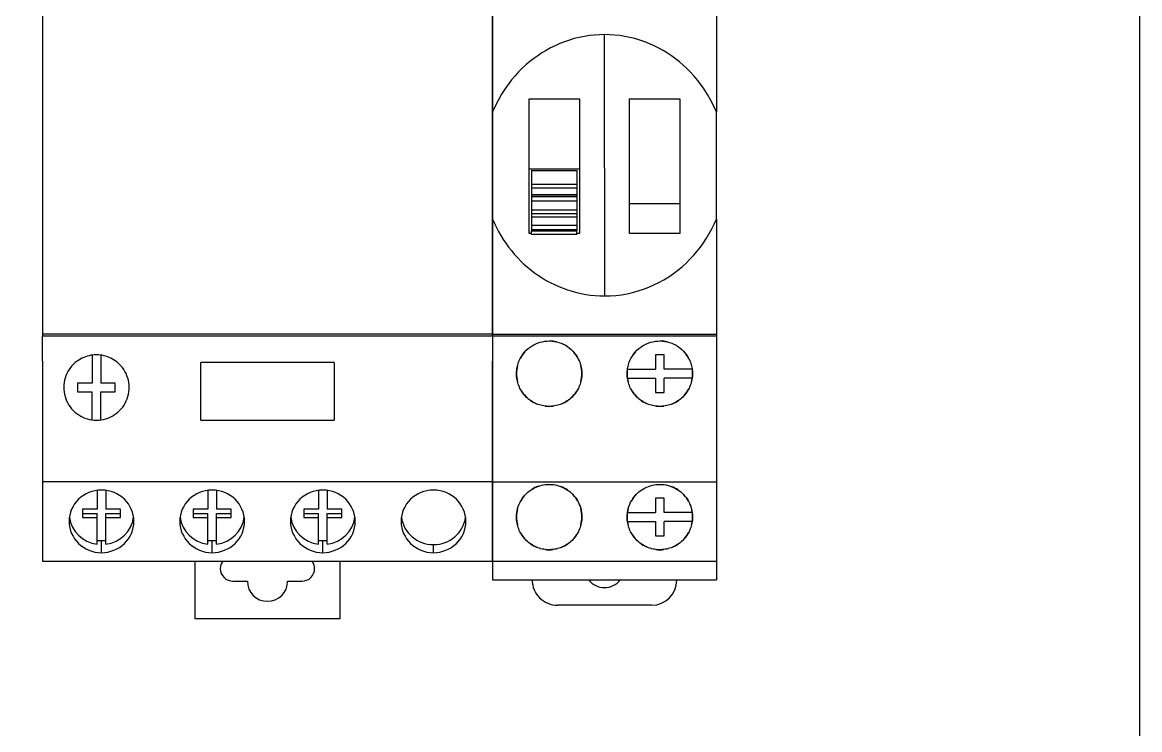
# Model space of a CAD drawing. Header units: millimetres. Extents: x 1019 to 1519, y 1262 to 1448.
# Drawn here: x 1509.72 to 1518.61, y 1370.72 to 1376.35 of the extents above; entities that cross this region are included whole.
import ezdxf

# ---------------------------------------------------------------- set-up
doc = ezdxf.new("R2010")
doc.units = ezdxf.units.MM

# ---------------------------------------------------------------- blocks, each defined once
blk = doc.blocks.new('A$C66c3d611')
for p, q in [((0, 4.865), (0, 2.2642)), ((3.58, 2.2642), (3.58, 4.865)), ((3.58, 2.2642), (0, 2.2642)), ((0, 2.2642), (0, 2.25)), ((0, 2.05), (0, 2.25)), ((0, 2.25), (3.58, 2.25)), ((3.58, 2.25), (3.58, 2.2642)), ((3.58, 2.25), (3.58, 2.05)), ((0, 2.05), (0, 1.09)), ((0.2767, 2.05), (0.2619, 2.0384)), ((0.2891, 2.0585), (0.2767, 2.05)), ((0.3018, 2.0662), (0.2891, 2.0585)), ((0.3149, 2.0732), (0.3018, 2.0662)), ((0.3285, 2.0793), (0.3149, 2.0732)), ((0.3424, 2.0848), (0.3285, 2.0793)), ((0.3566, 2.0894), (0.3424, 2.0848)), ((0.371, 2.0932), (0.3566, 2.0894)), ((0.3856, 2.0962), (0.371, 2.0932)), ((0.4002, 2.0983), (0.3856, 2.0962)), ((0.395, 2.0976), (0.395, 1.875)), ((0.415, 2.0996), (0.4002, 2.0983)), ((0.43, 2.1), (0.415, 2.0996)), ((0.445, 2.0996), (0.43, 2.1)), ((0.4598, 2.0983), (0.445, 2.0996)), ((0.4744, 2.0962), (0.4598, 2.0983)), ((0.465, 2.0976), (0.465, 1.875)), ((0.489, 2.0932), (0.4744, 2.0962)), ((0.5034, 2.0894), (0.489, 2.0932)), ((0.5176, 2.0848), (0.5034, 2.0894)), ((0.5315, 2.0793), (0.5176, 2.0848)), ((0.5451, 2.0732), (0.5315, 2.0793)), ((0.5582, 2.0662), (0.5451, 2.0732)), ((0.5709, 2.0585), (0.5582, 2.0662)), ((0.5833, 2.05), (0.5709, 2.0585)), ((0.5981, 2.0384), (0.5833, 2.05)), ((3.58, 1.09), (3.58, 2.05)), ((0.2031, 1.9669), (0.1945, 1.9503)), ((0.2128, 1.9829), (0.2031, 1.9669)), ((0.2236, 1.9981), (0.2128, 1.9829)), ((0.2354, 2.0125), (0.2236, 1.9981)), ((0.2482, 2.0259), (0.2354, 2.0125)), ((0.2619, 2.0384), (0.2482, 2.0259)), ((0.6118, 2.0259), (0.5981, 2.0384)), ((0.6246, 2.0125), (0.6118, 2.0259)), ((0.6364, 1.9981), (0.6246, 2.0125)), ((0.6472, 1.9829), (0.6364, 1.9981)), ((0.6569, 1.9669), (0.6472, 1.9829)), ((0.6655, 1.9502), (0.6569, 1.9669)), ((1.26, 1.58), (1.26, 2.04)), ((2.32, 2.04), (1.26, 2.04)), ((2.32, 2.04), (2.32, 1.58)), ((0.173, 1.8791), (0.1708, 1.8605)), ((0.1764, 1.8974), (0.173, 1.8791)), ((0.1812, 1.9154), (0.1764, 1.8974)), ((0.1872, 1.9331), (0.1812, 1.9154)), ((0.1945, 1.9503), (0.1872, 1.9331)), ((0.28, 1.875), (0.28, 1.805)), ((0.395, 1.875), (0.28, 1.875)), ((0.58, 1.875), (0.465, 1.875)), ((0.58, 1.805), (0.58, 1.875)), ((0.6728, 1.933), (0.6655, 1.9502)), ((0.6788, 1.9154), (0.6728, 1.933)), ((0.6836, 1.8973), (0.6788, 1.9154)), ((0.6871, 1.879), (0.6836, 1.8973)), ((0.6892, 1.8605), (0.6871, 1.879)), ((0.1708, 1.8605), (0.17, 1.8419)), ((0.17, 1.8419), (0.1705, 1.8233)), ((0.1705, 1.8233), (0.1724, 1.8047)), ((0.1724, 1.8047), (0.1756, 1.7864)), ((0.1756, 1.7864), (0.1801, 1.7683)), ((0.28, 1.805), (0.395, 1.805)), ((0.395, 1.5824), (0.395, 1.805)), ((0.465, 1.5824), (0.465, 1.805)), ((0.465, 1.805), (0.58, 1.805)), ((0.6799, 1.7682), (0.6844, 1.7863)), ((0.6844, 1.7863), (0.6876, 1.8046)), ((0.6876, 1.8046), (0.6895, 1.8232)), ((0.69, 1.8418), (0.6892, 1.8605)), ((0.6895, 1.8232), (0.69, 1.8418)), ((0.1801, 1.7683), (0.1859, 1.7506)), ((0.1859, 1.7506), (0.1929, 1.7333)), ((0.1929, 1.7333), (0.2012, 1.7166)), ((0.2012, 1.7166), (0.2106, 1.7005)), ((0.2106, 1.7005), (0.2211, 1.6852)), ((0.6388, 1.6851), (0.6494, 1.7004)), ((0.6494, 1.7004), (0.6588, 1.7165)), ((0.6588, 1.7165), (0.6671, 1.7332)), ((0.6671, 1.7332), (0.6741, 1.7505)), ((0.6741, 1.7505), (0.6799, 1.7682)), ((0.2211, 1.6852), (0.2328, 1.6706)), ((0.2328, 1.6706), (0.2454, 1.6569)), ((0.2454, 1.6569), (0.259, 1.6441)), ((0.259, 1.6441), (0.2735, 1.6324)), ((0.2735, 1.6324), (0.2888, 1.6217)), ((0.2888, 1.6217), (0.3048, 1.6121)), ((0.3048, 1.6121), (0.3215, 1.6037)), ((0.3215, 1.6037), (0.3387, 1.5966)), ((0.5212, 1.5965), (0.5384, 1.6037)), ((0.5384, 1.6037), (0.5551, 1.6121)), ((0.5551, 1.6121), (0.5712, 1.6216)), ((0.5712, 1.6216), (0.5864, 1.6323)), ((0.5864, 1.6323), (0.6009, 1.6441)), ((0.6009, 1.6441), (0.6145, 1.6568)), ((0.6145, 1.6568), (0.6272, 1.6705)), ((0.6272, 1.6705), (0.6388, 1.6851)), ((0.3387, 1.5966), (0.3564, 1.5906)), ((0.3564, 1.5906), (0.3744, 1.586)), ((0.3744, 1.586), (0.3926, 1.5827)), ((0.3926, 1.5827), (0.4111, 1.5807)), ((0.4111, 1.5807), (0.43, 1.58)), ((0.43, 1.58), (0.4489, 1.5807)), ((0.4489, 1.5807), (0.4674, 1.5827)), ((0.4674, 1.5827), (0.4856, 1.586)), ((0.4856, 1.586), (0.5035, 1.5906)), ((0.5035, 1.5906), (0.5212, 1.5965)), ((1.26, 1.58), (2.32, 1.58)), ((0, 1.09), (0, 0.46)), ((3.58, 1.09), (0, 1.09)), ((3.58, 0.46), (3.58, 1.09)), ((0.435, 1.0219), (0.435, 0.874)), ((0.505, 1.0219), (0.505, 0.874)), ((1.315, 1.0219), (1.315, 0.874)), ((1.385, 1.0219), (1.385, 0.874)), ((2.195, 1.0219), (2.195, 0.874)), ((2.265, 1.0219), (2.265, 0.874)), ((0.435, 0.874), (0.32, 0.874)), ((0.32, 0.874), (0.32, 0.8064)), ((0.32, 0.8374), (0.435, 0.8374)), ((0.32, 0.8064), (0.435, 0.8064)), ((0.435, 0.8064), (0.435, 0.8374)), ((0.435, 0.5937), (0.435, 0.8064)), ((0.62, 0.874), (0.505, 0.874)), ((0.505, 0.8374), (0.62, 0.8374)), ((0.505, 0.8064), (0.505, 0.8374)), ((0.505, 0.8064), (0.62, 0.8064)), ((0.505, 0.5937), (0.505, 0.8064)), ((0.62, 0.8064), (0.62, 0.874)), ((1.315, 0.874), (1.2, 0.874)), ((1.2, 0.874), (1.2, 0.8064)), ((1.2, 0.8374), (1.315, 0.8374)), ((1.2, 0.8064), (1.315, 0.8064)), ((1.315, 0.8064), (1.315, 0.8374)), ((1.315, 0.5937), (1.315, 0.8064)), ((1.5, 0.874), (1.385, 0.874)), ((1.385, 0.8374), (1.5, 0.8374)), ((1.385, 0.8064), (1.385, 0.8374)), ((1.385, 0.8064), (1.5, 0.8064)), ((1.385, 0.5937), (1.385, 0.8064)), ((1.5, 0.8064), (1.5, 0.874)), ((2.195, 0.874), (2.08, 0.874)), ((2.08, 0.874), (2.08, 0.8064)), ((2.08, 0.8374), (2.195, 0.8374)), ((2.08, 0.8064), (2.195, 0.8064)), ((2.195, 0.8064), (2.195, 0.8374)), ((2.195, 0.5937), (2.195, 0.8064)), ((2.38, 0.874), (2.265, 0.874)), ((2.265, 0.8374), (2.38, 0.8374)), ((2.265, 0.8064), (2.265, 0.8374)), ((2.265, 0.8064), (2.38, 0.8064)), ((2.265, 0.5937), (2.265, 0.8064)), ((2.38, 0.8064), (2.38, 0.874)), ((0.47, 0.5267), (0.47, 0.6225)), ((1.35, 0.5267), (1.35, 0.6225)), ((2.23, 0.5267), (2.23, 0.6225)), ((3.11, 0.5267), (3.11, 0.5914)), ((0, 0.46), (3.58, 0.46)), ((1.215, 0), (1.215, 0.46)), ((2.365, 0.46), (2.365, 0)), ((1.515, 0.3), (1.63, 0.3)), ((1.95, 0.3), (2.065, 0.3)), ((2.365, 0), (1.215, 0))]:
    blk.add_line(p, q)
for centre, radius, start, end in [((1.515, 0.4), 0.1, 143.13013, 180.00002), ((2.065, 0.4), 0.1, 0, 36.86989), ((1.515, 0.4), 0.1, 180.00002, 270.00002), ((2.065, 0.4), 0.1, 270.00002, 0), ((1.79, 0.3), 0.16, 180.00002, 0)]:
    blk.add_arc(centre, radius, start, end)
for centre, major_axis, start_param, end_param in [((0.47, 0.7755), (-0.2575, 0), -1.570796, 0), ((0.47, 0.7755), (-0.2575, 0), 3.141593, 4.712389), ((1.35, 0.7755), (-0.2575, 0), -1.570796, 0), ((1.35, 0.7755), (-0.2575, 0), 3.141593, 4.712389), ((2.23, 0.7755), (-0.2575, 0), -1.570796, 0), ((2.23, 0.7755), (-0.2575, 0), 3.141593, 4.712389), ((3.11, 0.7755), (-0.2575, 0), -1.570796, 0), ((3.11, 0.7755), (-0.2575, 0), 3.141593, 4.712389), ((0.47, 0.8402), (0.2575, 0), -3.011151, -1.707141), ((0.47, 0.8402), (0.2575, 0), -1.434452, -0.130442), ((1.35, 0.8402), (0.2575, 0), -3.011151, -1.707141), ((1.35, 0.8402), (0.2575, 0), -1.434452, -0.130442), ((2.23, 0.8402), (0.2575, 0), -3.011151, -1.707141), ((2.23, 0.8402), (0.2575, 0), -1.434452, -0.130442), ((3.11, 0.8402), (0.2575, 0), -3.011151, -1.570796), ((3.11, 0.8402), (0.2575, 0), -1.570796, -0.130442), ((0.47, 0.7755), (-0.2575, 0), 0, 1.570796), ((0.47, 0.7755), (-0.2575, 0), 1.570796, 3.141593), ((1.35, 0.7755), (-0.2575, 0), 0, 1.570796), ((1.35, 0.7755), (-0.2575, 0), 1.570796, 3.141593), ((2.23, 0.7755), (-0.2575, 0), 0, 1.570796), ((2.23, 0.7755), (-0.2575, 0), 1.570796, 3.141593), ((3.11, 0.7755), (-0.2575, 0), 0, 1.570796), ((3.11, 0.7755), (-0.2575, 0), 1.570796, 3.141593), ((0.47, 0.8712), (0.2575, 0), -1.707141, -1.570796), ((0.47, 0.8712), (0.2575, 0), -1.570796, -1.434452), ((1.35, 0.8712), (0.2575, 0), -1.707141, -1.570796), ((1.35, 0.8712), (0.2575, 0), -1.570796, -1.434452), ((2.23, 0.8712), (0.2575, 0), -1.707141, -1.570796), ((2.23, 0.8712), (0.2575, 0), -1.570796, -1.434452)]:
    blk.add_ellipse(centre, major_axis=major_axis, ratio=0.965926, start_param=start_param, end_param=end_param)
blk = doc.blocks.new('A$Cc7b5a199')
for p, q in [((0, 4.756), (0, 3.9239)), ((1.78, 4.756), (1.78, 3.9239)), ((0.8098, 4.5339), (0.7698, 4.5295)), ((0.8498, 4.5366), (0.8098, 4.5339)), ((0.89, 4.5374), (0.8498, 4.5366)), ((0.9304, 4.5366), (0.89, 4.5374)), ((0.89, 3.4777), (0.89, 4.5374)), ((0.9707, 4.5339), (0.9304, 4.5366)), ((1.0109, 4.5294), (0.9707, 4.5339)), ((0.4972, 4.4493), (0.4611, 4.4314)), ((0.5343, 4.4658), (0.4972, 4.4493)), ((0.5722, 4.4807), (0.5343, 4.4658)), ((0.6108, 4.4939), (0.5722, 4.4807)), ((0.6501, 4.5055), (0.6108, 4.4939)), ((0.6898, 4.5153), (0.6501, 4.5055)), ((0.7297, 4.5233), (0.6898, 4.5153)), ((0.7698, 4.5295), (0.7297, 4.5233)), ((1.0512, 4.5231), (1.0109, 4.5294)), ((1.0914, 4.515), (1.0512, 4.5231)), ((1.1313, 4.5051), (1.0914, 4.515)), ((1.1707, 4.4934), (1.1313, 4.5051)), ((1.2095, 4.48), (1.1707, 4.4934)), ((1.2476, 4.465), (1.2095, 4.48)), ((1.2848, 4.4484), (1.2476, 4.465)), ((1.321, 4.4303), (1.2848, 4.4484)), ((0.3588, 4.3696), (0.3268, 4.3465)), ((0.3918, 4.3914), (0.3588, 4.3696)), ((0.4259, 4.4121), (0.3918, 4.3914)), ((0.4611, 4.4314), (0.4259, 4.4121)), ((1.3563, 4.4108), (1.321, 4.4303)), ((1.3905, 4.39), (1.3563, 4.4108)), ((1.4235, 4.368), (1.3905, 4.39)), ((1.4555, 4.3448), (1.4235, 4.368)), ((0.2362, 4.2692), (0.2074, 4.2403)), ((0.2657, 4.2964), (0.2362, 4.2692)), ((0.2959, 4.3222), (0.2657, 4.2964)), ((0.3268, 4.3465), (0.2959, 4.3222)), ((1.4864, 4.3203), (1.4555, 4.3448)), ((1.5165, 4.2945), (1.4864, 4.3203)), ((1.5459, 4.2672), (1.5165, 4.2945)), ((1.5746, 4.2382), (1.5459, 4.2672)), ((0.1513, 4.1766), (0.1241, 4.1415)), ((0.1791, 4.2095), (0.1513, 4.1766)), ((0.2074, 4.2403), (0.1791, 4.2095)), ((1.6027, 4.2074), (1.5746, 4.2382)), ((1.6303, 4.1746), (1.6027, 4.2074)), ((0.0974, 4.1038), (0.0715, 4.0634)), ((0.1241, 4.1415), (0.0974, 4.1038)), ((1.6574, 4.1396), (1.6303, 4.1746)), ((1.6837, 4.1021), (1.6574, 4.1396)), ((1.7094, 4.0619), (1.6837, 4.1021)), ((0.0464, 4.0199), (0.0225, 3.9734)), ((0.0715, 4.0634), (0.0464, 4.0199)), ((0.29, 2.956), (0.29, 4.026)), ((0.29, 4.026), (0.69, 4.026)), ((0.69, 4.026), (0.69, 2.956)), ((1.09, 2.956), (1.09, 4.026)), ((1.09, 4.026), (1.49, 4.026)), ((1.49, 4.026), (1.49, 2.956)), ((1.7342, 4.0188), (1.7094, 4.0619)), ((1.7578, 3.9728), (1.7342, 4.0188)), ((0.0225, 3.9734), (0, 3.9239)), ((0, 3.9239), (0, 3.0685)), ((1.78, 3.9239), (1.7578, 3.9728)), ((1.78, 3.0685), (1.78, 3.9239)), ((0.29, 3.4695), (0.69, 3.4695)), ((0.89, 3.4777), (0.89, 2.4593)), ((0.31, 3.4572), (0.67, 3.4572)), ((0.31, 3.4572), (0.31, 3.4527)), ((0.31, 3.4527), (0.31, 3.4482)), ((0.31, 3.4482), (0.31, 3.4437)), ((0.31, 3.4437), (0.31, 3.4392)), ((0.31, 3.4392), (0.31, 3.4347)), ((0.31, 3.4347), (0.31, 3.4303)), ((0.31, 3.4303), (0.31, 3.4258)), ((0.31, 3.4258), (0.31, 3.4214)), ((0.31, 3.4214), (0.31, 3.4171)), ((0.31, 3.4171), (0.31, 3.4128)), ((0.31, 3.4128), (0.31, 3.4086)), ((0.31, 3.4086), (0.31, 3.4045)), ((0.31, 3.4045), (0.31, 3.4005)), ((0.31, 3.4005), (0.31, 3.3965)), ((0.31, 3.3965), (0.31, 3.3927)), ((0.31, 3.3927), (0.31, 3.3889)), ((0.31, 3.3889), (0.31, 3.3853)), ((0.31, 3.3853), (0.31, 3.3818)), ((0.31, 3.3818), (0.31, 3.3785)), ((0.31, 3.3785), (0.31, 3.3752)), ((0.67, 3.4572), (0.67, 3.4527)), ((0.67, 3.4527), (0.67, 3.4482)), ((0.67, 3.4482), (0.67, 3.4437)), ((0.67, 3.4437), (0.67, 3.4392)), ((0.67, 3.4392), (0.67, 3.4347)), ((0.67, 3.4347), (0.67, 3.4303)), ((0.67, 3.4303), (0.67, 3.4258)), ((0.67, 3.4258), (0.67, 3.4214)), ((0.67, 3.4214), (0.67, 3.4171)), ((0.67, 3.4171), (0.67, 3.4128)), ((0.67, 3.4128), (0.67, 3.4086)), ((0.67, 3.4086), (0.67, 3.4045)), ((0.67, 3.4045), (0.67, 3.4005)), ((0.67, 3.4005), (0.67, 3.3965)), ((0.67, 3.3965), (0.67, 3.3927)), ((0.67, 3.3927), (0.67, 3.3889)), ((0.67, 3.3889), (0.67, 3.3853)), ((0.67, 3.3853), (0.67, 3.3818)), ((0.67, 3.3818), (0.67, 3.3785)), ((0.67, 3.3785), (0.67, 3.3752)), ((0.31, 3.3752), (0.31, 3.3722)), ((0.31, 3.3722), (0.31, 3.3692)), ((0.31, 3.3692), (0.31, 3.3665)), ((0.31, 3.3665), (0.31, 3.3639)), ((0.31, 3.3639), (0.31, 3.3614)), ((0.31, 3.3614), (0.31, 3.3592)), ((0.31, 3.3592), (0.31, 3.3571)), ((0.31, 3.3571), (0.31, 3.3552)), ((0.31, 3.3552), (0.31, 3.3535)), ((0.31, 3.3535), (0.31, 3.3519)), ((0.31, 3.3519), (0.31, 3.3506)), ((0.31, 3.3506), (0.31, 3.3495)), ((0.31, 3.3495), (0.31, 3.3485)), ((0.31, 3.3485), (0.31, 3.3478)), ((0.31, 3.3478), (0.31, 3.3473)), ((0.31, 3.3473), (0.67, 3.3473)), ((0.31, 3.3473), (0.31, 3.3193)), ((0.31, 3.3193), (0.67, 3.3193)), ((0.31, 3.3193), (0.31, 3.2671)), ((0.67, 3.3752), (0.67, 3.3722)), ((0.67, 3.3722), (0.67, 3.3692)), ((0.67, 3.3692), (0.67, 3.3665)), ((0.67, 3.3665), (0.67, 3.3639)), ((0.67, 3.3639), (0.67, 3.3614)), ((0.67, 3.3614), (0.67, 3.3592)), ((0.67, 3.3592), (0.67, 3.3571)), ((0.67, 3.3571), (0.67, 3.3552)), ((0.67, 3.3552), (0.67, 3.3535)), ((0.67, 3.3535), (0.67, 3.3519)), ((0.67, 3.3519), (0.67, 3.3506)), ((0.67, 3.3506), (0.67, 3.3495)), ((0.67, 3.3495), (0.67, 3.3485)), ((0.67, 3.3485), (0.67, 3.3478)), ((0.67, 3.3478), (0.67, 3.3473)), ((0.67, 3.3473), (0.67, 3.3193)), ((0.67, 3.3193), (0.67, 3.2671)), ((0.31, 3.2671), (0.31, 3.2637)), ((0.31, 3.2671), (0.67, 3.2671)), ((0.31, 3.2637), (0.31, 3.2635)), ((0.31, 3.2637), (0.67, 3.2637)), ((0.31, 3.2635), (0.31, 3.2633)), ((0.31, 3.2633), (0.31, 3.263)), ((0.31, 3.263), (0.31, 3.2627)), ((0.31, 3.2627), (0.31, 3.2623)), ((0.31, 3.2623), (0.31, 3.2618)), ((0.31, 3.2618), (0.31, 3.2613)), ((0.31, 3.2613), (0.31, 3.2607)), ((0.31, 3.2607), (0.31, 3.2601)), ((0.31, 3.2601), (0.31, 3.2594)), ((0.31, 3.2594), (0.31, 3.2586)), ((0.31, 3.2586), (0.31, 3.2578)), ((0.31, 3.2578), (0.31, 3.257)), ((0.31, 3.257), (0.31, 3.2561)), ((0.31, 3.2561), (0.31, 3.2552)), ((0.31, 3.2552), (0.31, 3.2542)), ((0.31, 3.2542), (0.31, 3.2532)), ((0.31, 3.2532), (0.31, 3.2521)), ((0.31, 3.2521), (0.31, 3.251)), ((0.31, 3.251), (0.31, 3.2493)), ((0.31, 3.251), (0.67, 3.251)), ((0.31, 3.2493), (0.31, 3.2474)), ((0.31, 3.2474), (0.31, 3.2456)), ((0.31, 3.2456), (0.31, 3.2436)), ((0.31, 3.2436), (0.31, 3.2416)), ((0.31, 3.2416), (0.31, 3.2396)), ((0.31, 3.2396), (0.31, 3.2375)), ((0.31, 3.2375), (0.31, 3.2355)), ((0.31, 3.2355), (0.31, 3.2334)), ((0.31, 3.2334), (0.31, 3.2313)), ((0.31, 3.2313), (0.31, 3.2293)), ((0.31, 3.2293), (0.31, 3.2272)), ((0.31, 3.2272), (0.31, 3.2252)), ((0.31, 3.2252), (0.31, 3.2233)), ((0.31, 3.2233), (0.31, 3.2214)), ((0.31, 3.2214), (0.31, 3.2195)), ((0.31, 3.2195), (0.31, 3.2177)), ((0.31, 3.2177), (0.31, 3.216)), ((0.31, 3.216), (0.31, 3.2144)), ((0.31, 3.2144), (0.31, 3.1451)), ((0.31, 3.2144), (0.67, 3.2144)), ((0.67, 3.2671), (0.67, 3.2637)), ((0.67, 3.2637), (0.67, 3.2635)), ((0.67, 3.2635), (0.67, 3.2633)), ((0.67, 3.2633), (0.67, 3.263)), ((0.67, 3.263), (0.67, 3.2627)), ((0.67, 3.2627), (0.67, 3.2623)), ((0.67, 3.2623), (0.67, 3.2618)), ((0.67, 3.2618), (0.67, 3.2613)), ((0.67, 3.2613), (0.67, 3.2607)), ((0.67, 3.2607), (0.67, 3.2601)), ((0.67, 3.2601), (0.67, 3.2594)), ((0.67, 3.2594), (0.67, 3.2586)), ((0.67, 3.2586), (0.67, 3.2578)), ((0.67, 3.2578), (0.67, 3.257)), ((0.67, 3.257), (0.67, 3.2561)), ((0.67, 3.2561), (0.67, 3.2552)), ((0.67, 3.2552), (0.67, 3.2542)), ((0.67, 3.2542), (0.67, 3.2532)), ((0.67, 3.2532), (0.67, 3.2521)), ((0.67, 3.2521), (0.67, 3.251)), ((0.67, 3.251), (0.67, 3.2493)), ((0.67, 3.2493), (0.67, 3.2474)), ((0.67, 3.2474), (0.67, 3.2456)), ((0.67, 3.2456), (0.67, 3.2436)), ((0.67, 3.2436), (0.67, 3.2416)), ((0.67, 3.2416), (0.67, 3.2396)), ((0.67, 3.2396), (0.67, 3.2375)), ((0.67, 3.2375), (0.67, 3.2355)), ((0.67, 3.2355), (0.67, 3.2334)), ((0.67, 3.2334), (0.67, 3.2313)), ((0.67, 3.2313), (0.67, 3.2293)), ((0.67, 3.2293), (0.67, 3.2272)), ((0.67, 3.2272), (0.67, 3.2252)), ((0.67, 3.2252), (0.67, 3.2233)), ((0.67, 3.2233), (0.67, 3.2214)), ((0.67, 3.2214), (0.67, 3.2195)), ((0.67, 3.2195), (0.67, 3.2177)), ((0.67, 3.2177), (0.67, 3.216)), ((0.67, 3.216), (0.67, 3.2144)), ((0.67, 3.2144), (0.67, 3.1451)), ((0.31, 3.1451), (0.31, 3.1141)), ((0.31, 3.1451), (0.67, 3.1451)), ((0.31, 3.1141), (0.31, 3.112)), ((0.31, 3.1141), (0.67, 3.1141)), ((0.31, 3.112), (0.31, 3.11)), ((0.31, 3.11), (0.31, 3.108)), ((0.67, 3.1451), (0.67, 3.1141)), ((0.67, 3.1141), (0.67, 3.112)), ((0.67, 3.112), (0.67, 3.11)), ((0.67, 3.11), (0.67, 3.108)), ((1.49, 3.191), (1.09, 3.191)), ((0, 3.0685), (0, 2.1552)), ((0, 3.0685), (0.0148, 3.0352)), ((0.0148, 3.0352), (0.0307, 3.0025)), ((0.31, 3.108), (0.31, 3.106)), ((0.31, 3.106), (0.31, 3.1041)), ((0.31, 3.1041), (0.31, 3.1023)), ((0.31, 3.1023), (0.31, 3.1005)), ((0.31, 3.1005), (0.31, 3.0988)), ((0.31, 3.0988), (0.31, 3.0972)), ((0.31, 3.0972), (0.31, 3.0957)), ((0.31, 3.0957), (0.31, 3.0943)), ((0.31, 3.0943), (0.31, 3.093)), ((0.31, 3.093), (0.31, 3.0918)), ((0.31, 3.0918), (0.31, 3.0907)), ((0.31, 3.0907), (0.31, 3.0898)), ((0.31, 3.0898), (0.31, 3.089)), ((0.31, 3.089), (0.31, 3.0883)), ((0.31, 3.0883), (0.31, 3.0878)), ((0.31, 3.0878), (0.31, 3.0874)), ((0.31, 3.0874), (0.31, 3.0226)), ((0.31, 3.0874), (0.67, 3.0874)), ((0.31, 3.0226), (0.31, 3.0208)), ((0.31, 3.0226), (0.67, 3.0226)), ((0.67, 3.108), (0.67, 3.106)), ((0.67, 3.106), (0.67, 3.1041)), ((0.67, 3.1041), (0.67, 3.1023)), ((0.67, 3.1023), (0.67, 3.1005)), ((0.67, 3.1005), (0.67, 3.0988)), ((0.67, 3.0988), (0.67, 3.0972)), ((0.67, 3.0972), (0.67, 3.0957)), ((0.67, 3.0957), (0.67, 3.0943)), ((0.67, 3.0943), (0.67, 3.093)), ((0.67, 3.093), (0.67, 3.0918)), ((0.67, 3.0918), (0.67, 3.0907)), ((0.67, 3.0907), (0.67, 3.0898)), ((0.67, 3.0898), (0.67, 3.089)), ((0.67, 3.089), (0.67, 3.0883)), ((0.67, 3.0883), (0.67, 3.0878)), ((0.67, 3.0878), (0.67, 3.0874)), ((0.67, 3.0874), (0.67, 3.0226)), ((0.67, 3.0226), (0.67, 3.0208)), ((1.7436, 2.9915), (1.7625, 3.0296)), ((1.7625, 3.0296), (1.78, 3.0685)), ((1.78, 3.0685), (1.78, 2.1552)), ((0.0307, 3.0025), (0.0478, 2.9703)), ((0.0478, 2.9703), (0.066, 2.9388)), ((0.066, 2.9388), (0.0852, 2.9079)), ((0.31, 2.956), (0.29, 2.956)), ((0.31, 3.0208), (0.31, 3.0189)), ((0.31, 3.0189), (0.31, 3.0169)), ((0.31, 3.0169), (0.31, 3.0149)), ((0.31, 3.0149), (0.31, 3.0129)), ((0.31, 3.0129), (0.31, 3.0108)), ((0.31, 3.0108), (0.31, 3.0088)), ((0.31, 3.0088), (0.31, 3.0067)), ((0.31, 3.0067), (0.31, 3.0046)), ((0.31, 3.0046), (0.31, 3.0026)), ((0.31, 3.0026), (0.31, 3.0005)), ((0.31, 3.0005), (0.31, 2.9985)), ((0.31, 2.9985), (0.31, 2.9966)), ((0.31, 2.9966), (0.31, 2.9947)), ((0.31, 2.9947), (0.31, 2.9928)), ((0.31, 2.9928), (0.31, 2.991)), ((0.31, 2.991), (0.31, 2.9893)), ((0.31, 2.9893), (0.31, 2.9877)), ((0.31, 2.9877), (0.31, 2.9862)), ((0.31, 2.9862), (0.31, 2.9853)), ((0.31, 2.9862), (0.67, 2.9862)), ((0.31, 2.9853), (0.31, 2.9844)), ((0.31, 2.9844), (0.31, 2.9836)), ((0.31, 2.9836), (0.31, 2.9828)), ((0.31, 2.9828), (0.31, 2.982)), ((0.31, 2.982), (0.31, 2.9813)), ((0.31, 2.9813), (0.31, 2.9807)), ((0.31, 2.9807), (0.31, 2.9801)), ((0.31, 2.9801), (0.31, 2.9796)), ((0.31, 2.9796), (0.31, 2.9792)), ((0.31, 2.9792), (0.31, 2.9788)), ((0.31, 2.9788), (0.31, 2.9784)), ((0.31, 2.9784), (0.31, 2.9781)), ((0.31, 2.9781), (0.31, 2.9779)), ((0.31, 2.9779), (0.31, 2.9778)), ((0.31, 2.9778), (0.31, 2.9777)), ((0.31, 2.9777), (0.31, 2.9776)), ((0.31, 2.9468), (0.31, 2.9776)), ((0.31, 2.9776), (0.355, 2.9776)), ((0.67, 2.9468), (0.31, 2.9468)), ((0.355, 2.9776), (0.4, 2.9776)), ((0.4, 2.9776), (0.445, 2.9776)), ((0.445, 2.9776), (0.49, 2.9776)), ((0.49, 2.9776), (0.535, 2.9776)), ((0.535, 2.9776), (0.58, 2.9776)), ((0.58, 2.9776), (0.625, 2.9776)), ((0.625, 2.9776), (0.67, 2.9776)), ((0.67, 3.0208), (0.67, 3.0189)), ((0.67, 3.0189), (0.67, 3.0169)), ((0.67, 3.0169), (0.67, 3.0149)), ((0.67, 3.0149), (0.67, 3.0129)), ((0.67, 3.0129), (0.67, 3.0108)), ((0.67, 3.0108), (0.67, 3.0088)), ((0.67, 3.0088), (0.67, 3.0067)), ((0.67, 3.0067), (0.67, 3.0046)), ((0.67, 3.0046), (0.67, 3.0026)), ((0.67, 3.0026), (0.67, 3.0005)), ((0.67, 3.0005), (0.67, 2.9985)), ((0.67, 2.9985), (0.67, 2.9966)), ((0.67, 2.9966), (0.67, 2.9947)), ((0.67, 2.9947), (0.67, 2.9928)), ((0.67, 2.9928), (0.67, 2.991)), ((0.67, 2.991), (0.67, 2.9893)), ((0.67, 2.9893), (0.67, 2.9877)), ((0.67, 2.9877), (0.67, 2.9862)), ((0.67, 2.9862), (0.67, 2.9853)), ((0.67, 2.9853), (0.67, 2.9844)), ((0.67, 2.9844), (0.67, 2.9836)), ((0.67, 2.9836), (0.67, 2.9828)), ((0.67, 2.9828), (0.67, 2.982)), ((0.67, 2.982), (0.67, 2.9813)), ((0.67, 2.9813), (0.67, 2.9807)), ((0.67, 2.9807), (0.67, 2.9801)), ((0.67, 2.9801), (0.67, 2.9796)), ((0.67, 2.9796), (0.67, 2.9792)), ((0.67, 2.9792), (0.67, 2.9788)), ((0.67, 2.9788), (0.67, 2.9784)), ((0.67, 2.9784), (0.67, 2.9781)), ((0.67, 2.9781), (0.67, 2.9779)), ((0.67, 2.9779), (0.67, 2.9778)), ((0.67, 2.9778), (0.67, 2.9777)), ((0.67, 2.9777), (0.67, 2.9776)), ((0.67, 2.9468), (0.67, 2.9776)), ((0.69, 2.956), (0.67, 2.956)), ((1.49, 2.956), (1.09, 2.956)), ((1.7013, 2.918), (1.7232, 2.9544)), ((1.7232, 2.9544), (1.7436, 2.9915)), ((0.0852, 2.9079), (0.1055, 2.8777)), ((0.1055, 2.8777), (0.1269, 2.8482)), ((0.1269, 2.8482), (0.1494, 2.8195)), ((1.6267, 2.8146), (1.653, 2.8481)), ((1.653, 2.8481), (1.6779, 2.8826)), ((1.6779, 2.8826), (1.7013, 2.918)), ((0.1494, 2.8195), (0.1728, 2.7916)), ((0.1728, 2.7916), (0.1973, 2.7645)), ((0.1973, 2.7645), (0.2227, 2.7384)), ((1.5695, 2.7507), (1.5988, 2.7821)), ((1.5988, 2.7821), (1.6267, 2.8146)), ((0.2227, 2.7384), (0.2491, 2.7131)), ((0.2491, 2.7131), (0.2764, 2.6888)), ((0.2764, 2.6888), (0.3047, 2.6655)), ((0.3047, 2.6655), (0.3339, 2.6433)), ((1.4726, 2.6634), (1.5064, 2.6913)), ((1.5064, 2.6913), (1.5387, 2.7204)), ((1.5387, 2.7204), (1.5695, 2.7507)), ((0.3339, 2.6433), (0.3639, 2.6221)), ((0.3639, 2.6221), (0.3948, 2.602)), ((0.3948, 2.602), (0.4266, 2.5831)), ((0.4266, 2.5831), (0.4591, 2.5654)), ((1.3234, 2.5667), (1.3627, 2.5884)), ((1.3627, 2.5884), (1.4007, 2.6119)), ((1.4007, 2.6119), (1.4374, 2.637)), ((1.4374, 2.637), (1.4726, 2.6634)), ((0.4591, 2.5654), (0.4923, 2.5489)), ((0.4923, 2.5489), (0.5263, 2.5337)), ((0.5263, 2.5337), (0.5608, 2.5198)), ((0.5608, 2.5198), (0.596, 2.5073)), ((0.596, 2.5073), (0.6316, 2.4961)), ((0.6316, 2.4961), (0.6678, 2.4864)), ((1.1133, 2.4867), (1.1568, 2.4986)), ((1.1568, 2.4986), (1.1997, 2.5126)), ((1.1997, 2.5126), (1.2418, 2.5287)), ((1.2418, 2.5287), (1.2831, 2.5467)), ((1.2831, 2.5467), (1.3234, 2.5667)), ((0.6678, 2.4864), (0.7043, 2.4782)), ((0.7043, 2.4782), (0.7411, 2.4714)), ((0.7411, 2.4714), (0.7782, 2.4661)), ((0.7782, 2.4661), (0.8154, 2.4624)), ((0.8154, 2.4624), (0.8526, 2.4601)), ((0.8526, 2.4601), (0.89, 2.4593)), ((0.89, 2.4593), (0.9351, 2.4604)), ((0.9351, 2.4604), (0.98, 2.4637)), ((0.98, 2.4637), (1.0248, 2.4692)), ((1.0248, 2.4692), (1.0693, 2.4769)), ((1.0693, 2.4769), (1.1133, 2.4867)), ((0, 2.1552), (0, 2.141)), ((0, 2.1552), (1.78, 2.1552)), ((0, 2.141), (0, 1.941)), ((0, 2.141), (1.78, 2.141)), ((1.78, 2.1552), (1.78, 2.141)), ((1.78, 2.141), (1.78, 1.941)), ((0.283, 2.0402), (0.2981, 2.052)), ((0.2981, 2.052), (0.3135, 2.0623)), ((0.3135, 2.0623), (0.3291, 2.0712)), ((0.3291, 2.0712), (0.3451, 2.0789)), ((0.3451, 2.0789), (0.3616, 2.0855)), ((0.3616, 2.0855), (0.3787, 2.091)), ((0.3787, 2.091), (0.3965, 2.0954)), ((0.3965, 2.0954), (0.415, 2.0986)), ((0.415, 2.0986), (0.434, 2.1005)), ((0.434, 2.1005), (0.4531, 2.101)), ((0.4531, 2.101), (0.4721, 2.1001)), ((0.4721, 2.1001), (0.4909, 2.0978)), ((0.4909, 2.0978), (0.5095, 2.0941)), ((0.5095, 2.0941), (0.5277, 2.0891)), ((0.5277, 2.0891), (0.5454, 2.0828)), ((0.5454, 2.0828), (0.5626, 2.0754)), ((0.5626, 2.0754), (0.5789, 2.0668)), ((0.5789, 2.0668), (0.5946, 2.0571)), ((0.5946, 2.0571), (0.6096, 2.0463)), ((0.6096, 2.0463), (0.6239, 2.0343)), ((1.163, 2.0402), (1.1781, 2.052)), ((1.1781, 2.052), (1.1935, 2.0623)), ((1.1935, 2.0623), (1.2091, 2.0712)), ((1.2091, 2.0712), (1.2251, 2.0789)), ((1.2251, 2.0789), (1.2416, 2.0855)), ((1.2416, 2.0855), (1.2587, 2.091)), ((1.2587, 2.091), (1.2765, 2.0954)), ((1.2765, 2.0954), (1.295, 2.0986)), ((1.295, 2.0986), (1.314, 2.1005)), ((1.314, 2.1005), (1.3331, 2.101)), ((1.3331, 2.101), (1.3521, 2.1001)), ((1.3521, 2.1001), (1.3709, 2.0978)), ((1.3709, 2.0978), (1.3895, 2.0941)), ((1.3895, 2.0941), (1.4077, 2.0891)), ((1.4077, 2.0891), (1.4254, 2.0828)), ((1.4254, 2.0828), (1.4426, 2.0754)), ((1.4426, 2.0754), (1.4589, 2.0668)), ((1.4589, 2.0668), (1.4746, 2.0571)), ((1.4746, 2.0571), (1.4896, 2.0463)), ((1.4896, 2.0463), (1.5039, 2.0343)), ((0.21, 1.941), (0.2191, 1.9605)), ((0.2191, 1.9605), (0.2295, 1.9789)), ((0.2295, 1.9789), (0.2413, 1.9962)), ((0.2413, 1.9962), (0.2543, 2.0122)), ((0.2543, 2.0122), (0.2683, 2.0269)), ((0.2683, 2.0269), (0.283, 2.0402)), ((0.6239, 2.0343), (0.6374, 2.0212)), ((0.6374, 2.0212), (0.6499, 2.0072)), ((0.6499, 2.0072), (0.6615, 1.9922)), ((0.6615, 1.9922), (0.6721, 1.9762)), ((0.6721, 1.9762), (0.6816, 1.9591)), ((0.6816, 1.9591), (0.69, 1.941)), ((1.09, 1.941), (1.0991, 1.9605)), ((1.0991, 1.9605), (1.1095, 1.9789)), ((1.1095, 1.9789), (1.1213, 1.9962)), ((1.1213, 1.9962), (1.1343, 2.0122)), ((1.1343, 2.0122), (1.1483, 2.0269)), ((1.1483, 2.0269), (1.163, 2.0402)), ((1.295, 1.991), (1.295, 1.876)), ((1.365, 1.991), (1.295, 1.991)), ((1.365, 1.876), (1.365, 1.991)), ((1.5039, 2.0343), (1.5174, 2.0212)), ((1.5174, 2.0212), (1.5299, 2.0072)), ((1.5299, 2.0072), (1.5415, 1.9922)), ((1.5415, 1.9922), (1.5521, 1.9762)), ((1.5521, 1.9762), (1.5616, 1.9591)), ((1.5616, 1.9591), (1.57, 1.941)), ((0, 1.941), (0, 0.981)), ((0.1908, 1.8615), (0.1918, 1.8717)), ((0.1918, 1.8717), (0.1932, 1.8817)), ((0.1932, 1.8817), (0.195, 1.8918)), ((0.195, 1.8918), (0.1972, 1.9017)), ((0.1972, 1.9017), (0.1998, 1.9117)), ((0.1998, 1.9117), (0.2028, 1.9216)), ((0.2028, 1.9216), (0.2063, 1.9313)), ((0.2063, 1.9313), (0.21, 1.941)), ((0.69, 1.941), (0.6936, 1.9319)), ((0.6936, 1.9319), (0.6968, 1.9227)), ((0.6968, 1.9227), (0.6998, 1.9132)), ((0.6998, 1.9132), (0.7024, 1.9035)), ((0.7024, 1.9035), (0.7046, 1.8936)), ((0.7046, 1.8936), (0.7065, 1.8835)), ((0.7065, 1.8835), (0.708, 1.8732)), ((0.708, 1.8732), (0.7091, 1.8627)), ((1.0708, 1.8615), (1.0718, 1.8717)), ((1.0718, 1.8717), (1.0732, 1.8817)), ((1.0724, 1.876), (1.295, 1.876)), ((1.0732, 1.8817), (1.075, 1.8918)), ((1.075, 1.8918), (1.0772, 1.9017)), ((1.0772, 1.9017), (1.0798, 1.9117)), ((1.0798, 1.9117), (1.0828, 1.9216)), ((1.0828, 1.9216), (1.0863, 1.9313)), ((1.0863, 1.9313), (1.09, 1.941)), ((1.5876, 1.876), (1.365, 1.876)), ((1.57, 1.941), (1.5736, 1.9319)), ((1.5736, 1.9319), (1.5768, 1.9227)), ((1.5768, 1.9227), (1.5798, 1.9132)), ((1.5798, 1.9132), (1.5824, 1.9035)), ((1.5824, 1.9035), (1.5846, 1.8936)), ((1.5846, 1.8936), (1.5865, 1.8835)), ((1.5865, 1.8835), (1.588, 1.8732)), ((1.588, 1.8732), (1.5891, 1.8627)), ((1.78, 1.941), (1.78, 0.981)), ((0.19, 1.841), (0.1902, 1.8513)), ((0.1903, 1.8287), (0.19, 1.841)), ((0.1902, 1.8513), (0.1908, 1.8615)), ((0.1911, 1.8166), (0.1903, 1.8287)), ((0.1925, 1.8046), (0.1911, 1.8166)), ((0.1945, 1.7927), (0.1925, 1.8046)), ((0.1971, 1.7808), (0.1945, 1.7927)), ((0.2002, 1.7691), (0.1971, 1.7808)), ((0.7029, 1.7808), (0.6998, 1.7691)), ((0.7055, 1.7927), (0.7029, 1.7808)), ((0.7075, 1.8046), (0.7055, 1.7927)), ((0.7089, 1.8166), (0.7075, 1.8046)), ((0.7097, 1.8287), (0.7089, 1.8166)), ((0.7091, 1.8627), (0.7098, 1.8519)), ((0.71, 1.841), (0.7097, 1.8287)), ((0.7098, 1.8519), (0.71, 1.841)), ((1.07, 1.841), (1.0702, 1.8513)), ((1.0703, 1.8287), (1.07, 1.841)), ((1.0702, 1.8513), (1.0708, 1.8615)), ((1.0711, 1.8166), (1.0703, 1.8287)), ((1.0725, 1.8046), (1.0711, 1.8166)), ((1.0724, 1.806), (1.295, 1.806)), ((1.0745, 1.7927), (1.0725, 1.8046)), ((1.0771, 1.7808), (1.0745, 1.7927)), ((1.0802, 1.7691), (1.0771, 1.7808)), ((1.295, 1.806), (1.295, 1.691)), ((1.5876, 1.806), (1.365, 1.806)), ((1.365, 1.691), (1.365, 1.806)), ((1.5829, 1.7808), (1.5798, 1.7691)), ((1.5855, 1.7927), (1.5829, 1.7808)), ((1.5875, 1.8046), (1.5855, 1.7927)), ((1.5889, 1.8166), (1.5875, 1.8046)), ((1.5897, 1.8287), (1.5889, 1.8166)), ((1.5891, 1.8627), (1.5898, 1.8519)), ((1.59, 1.841), (1.5897, 1.8287)), ((1.5898, 1.8519), (1.59, 1.841)), ((0.2038, 1.7574), (0.2002, 1.7691)), ((0.208, 1.7459), (0.2038, 1.7574)), ((0.2128, 1.7346), (0.208, 1.7459)), ((0.218, 1.7236), (0.2128, 1.7346)), ((0.2238, 1.7128), (0.218, 1.7236)), ((0.23, 1.7024), (0.2238, 1.7128)), ((0.2367, 1.6923), (0.23, 1.7024)), ((0.2439, 1.6825), (0.2367, 1.6923)), ((0.6633, 1.6923), (0.6561, 1.6825)), ((0.67, 1.7024), (0.6633, 1.6923)), ((0.6763, 1.7129), (0.67, 1.7024)), ((0.682, 1.7237), (0.6763, 1.7129)), ((0.6872, 1.7347), (0.682, 1.7237)), ((0.692, 1.746), (0.6872, 1.7347)), ((0.6962, 1.7575), (0.692, 1.746)), ((0.6998, 1.7691), (0.6962, 1.7575)), ((1.0838, 1.7574), (1.0802, 1.7691)), ((1.088, 1.7459), (1.0838, 1.7574)), ((1.0928, 1.7346), (1.088, 1.7459)), ((1.098, 1.7236), (1.0928, 1.7346)), ((1.1038, 1.7128), (1.098, 1.7236)), ((1.11, 1.7024), (1.1038, 1.7128)), ((1.1167, 1.6923), (1.11, 1.7024)), ((1.1239, 1.6825), (1.1167, 1.6923)), ((1.295, 1.691), (1.365, 1.691)), ((1.5433, 1.6923), (1.5361, 1.6825)), ((1.55, 1.7024), (1.5433, 1.6923)), ((1.5563, 1.7129), (1.55, 1.7024)), ((1.562, 1.7237), (1.5563, 1.7129)), ((1.5672, 1.7347), (1.562, 1.7237)), ((1.572, 1.746), (1.5672, 1.7347)), ((1.5762, 1.7575), (1.572, 1.746)), ((1.5798, 1.7691), (1.5762, 1.7575)), ((0.2515, 1.673), (0.2439, 1.6825)), ((0.2597, 1.6639), (0.2515, 1.673)), ((0.2682, 1.6551), (0.2597, 1.6639)), ((0.2772, 1.6468), (0.2682, 1.6551)), ((0.2866, 1.6388), (0.2772, 1.6468)), ((0.2962, 1.6314), (0.2866, 1.6388)), ((0.3062, 1.6244), (0.2962, 1.6314)), ((0.3165, 1.6179), (0.3062, 1.6244)), ((0.315, 1.6188), (0.315, 1.6188)), ((0.327, 1.6119), (0.3165, 1.6179)), ((0.3378, 1.6064), (0.327, 1.6119)), ((0.3489, 1.6014), (0.3378, 1.6064)), ((0.3603, 1.597), (0.3489, 1.6014)), ((0.5511, 1.6015), (0.5398, 1.597)), ((0.5622, 1.6064), (0.5511, 1.6015)), ((0.573, 1.6119), (0.5622, 1.6064)), ((0.5836, 1.6179), (0.573, 1.6119)), ((0.5938, 1.6244), (0.5836, 1.6179)), ((0.6038, 1.6314), (0.5938, 1.6244)), ((0.6135, 1.6389), (0.6038, 1.6314)), ((0.6228, 1.6468), (0.6135, 1.6389)), ((0.6318, 1.6552), (0.6228, 1.6468)), ((0.6404, 1.6639), (0.6318, 1.6552)), ((0.6485, 1.673), (0.6404, 1.6639)), ((0.6561, 1.6825), (0.6485, 1.673)), ((1.1315, 1.673), (1.1239, 1.6825)), ((1.1397, 1.6639), (1.1315, 1.673)), ((1.1482, 1.6551), (1.1397, 1.6639)), ((1.1572, 1.6468), (1.1482, 1.6551)), ((1.1666, 1.6388), (1.1572, 1.6468)), ((1.1762, 1.6314), (1.1666, 1.6388)), ((1.1862, 1.6244), (1.1762, 1.6314)), ((1.1965, 1.6179), (1.1862, 1.6244)), ((1.207, 1.6119), (1.1965, 1.6179)), ((1.2178, 1.6064), (1.207, 1.6119)), ((1.2289, 1.6014), (1.2178, 1.6064)), ((1.2403, 1.597), (1.2289, 1.6014)), ((1.4311, 1.6015), (1.4198, 1.597)), ((1.4422, 1.6064), (1.4311, 1.6015)), ((1.453, 1.6119), (1.4422, 1.6064)), ((1.4636, 1.6179), (1.453, 1.6119)), ((1.4738, 1.6244), (1.4636, 1.6179)), ((1.465, 1.6188), (1.465, 1.6188)), ((1.4838, 1.6314), (1.4738, 1.6244)), ((1.4935, 1.6389), (1.4838, 1.6314)), ((1.5028, 1.6468), (1.4935, 1.6389)), ((1.5118, 1.6552), (1.5028, 1.6468)), ((1.5204, 1.6639), (1.5118, 1.6552)), ((1.5285, 1.673), (1.5204, 1.6639)), ((1.5361, 1.6825), (1.5285, 1.673)), ((0.3719, 1.593), (0.3603, 1.597)), ((0.3837, 1.5896), (0.3719, 1.593)), ((0.3956, 1.5868), (0.3837, 1.5896)), ((0.4077, 1.5845), (0.3956, 1.5868)), ((0.4198, 1.5828), (0.4077, 1.5845)), ((0.4319, 1.5816), (0.4198, 1.5828)), ((0.444, 1.581), (0.4319, 1.5816)), ((0.4561, 1.581), (0.444, 1.581)), ((0.4682, 1.5816), (0.4561, 1.581)), ((0.4803, 1.5828), (0.4682, 1.5816)), ((0.4924, 1.5845), (0.4803, 1.5828)), ((0.5044, 1.5868), (0.4924, 1.5845)), ((0.5164, 1.5897), (0.5044, 1.5868)), ((0.5282, 1.5931), (0.5164, 1.5897)), ((0.5398, 1.597), (0.5282, 1.5931)), ((1.2519, 1.593), (1.2403, 1.597)), ((1.2637, 1.5896), (1.2519, 1.593)), ((1.2756, 1.5868), (1.2637, 1.5896)), ((1.2877, 1.5845), (1.2756, 1.5868)), ((1.2998, 1.5828), (1.2877, 1.5845)), ((1.3119, 1.5816), (1.2998, 1.5828)), ((1.324, 1.581), (1.3119, 1.5816)), ((1.3361, 1.581), (1.324, 1.581)), ((1.3482, 1.5816), (1.3361, 1.581)), ((1.3603, 1.5828), (1.3482, 1.5816)), ((1.3724, 1.5845), (1.3603, 1.5828)), ((1.3844, 1.5868), (1.3724, 1.5845)), ((1.3964, 1.5897), (1.3844, 1.5868)), ((1.4082, 1.5931), (1.3964, 1.5897)), ((1.4198, 1.597), (1.4082, 1.5931)), ((0, 0.981), (1.78, 0.981)), ((0, 0.981), (0, 0.351)), ((1.78, 0.981), (1.78, 0.351)), ((0.2686, 0.8872), (0.2809, 0.8984)), ((0.2809, 0.8984), (0.2936, 0.9086)), ((0.2936, 0.9086), (0.3066, 0.9178)), ((0.3066, 0.9178), (0.3197, 0.926)), ((0.3197, 0.926), (0.3329, 0.9333)), ((0.3329, 0.9333), (0.3464, 0.9396)), ((0.3464, 0.9396), (0.3604, 0.9451)), ((0.3604, 0.9451), (0.375, 0.9499)), ((0.375, 0.9499), (0.3901, 0.9539)), ((0.3901, 0.9539), (0.4056, 0.9571)), ((0.4056, 0.9571), (0.4213, 0.9594)), ((0.4213, 0.9594), (0.4372, 0.9607)), ((0.4372, 0.9607), (0.4532, 0.961)), ((0.4532, 0.961), (0.4691, 0.9603)), ((0.4691, 0.9603), (0.485, 0.9586)), ((0.485, 0.9586), (0.5007, 0.956)), ((0.5007, 0.956), (0.5162, 0.9524)), ((0.5162, 0.9524), (0.5314, 0.9479)), ((0.5314, 0.9479), (0.5463, 0.9425)), ((0.5463, 0.9425), (0.5606, 0.9363)), ((0.5606, 0.9363), (0.5746, 0.9292)), ((0.5746, 0.9292), (0.588, 0.9214)), ((0.588, 0.9214), (0.601, 0.9127)), ((0.601, 0.9127), (0.6134, 0.9032)), ((0.6134, 0.9032), (0.6253, 0.893)), ((0.6253, 0.893), (0.6366, 0.882)), ((1.1486, 0.8872), (1.1609, 0.8984)), ((1.1609, 0.8984), (1.1736, 0.9086)), ((1.1736, 0.9086), (1.1866, 0.9178)), ((1.1866, 0.9178), (1.1997, 0.926)), ((1.1997, 0.926), (1.2129, 0.9333)), ((1.2129, 0.9333), (1.2264, 0.9396)), ((1.2264, 0.9396), (1.2404, 0.9451)), ((1.2404, 0.9451), (1.255, 0.9499)), ((1.255, 0.9499), (1.2701, 0.9539)), ((1.2701, 0.9539), (1.2856, 0.9571)), ((1.2856, 0.9571), (1.3013, 0.9594)), ((1.3013, 0.9594), (1.3172, 0.9607)), ((1.3172, 0.9607), (1.3332, 0.961)), ((1.3332, 0.961), (1.3491, 0.9603)), ((1.3491, 0.9603), (1.365, 0.9586)), ((1.365, 0.9586), (1.3807, 0.956)), ((1.3807, 0.956), (1.3962, 0.9524)), ((1.3962, 0.9524), (1.4114, 0.9479)), ((1.4114, 0.9479), (1.4263, 0.9425)), ((1.4263, 0.9425), (1.4406, 0.9363)), ((1.4406, 0.9363), (1.4546, 0.9292)), ((1.4546, 0.9292), (1.468, 0.9214)), ((1.468, 0.9214), (1.481, 0.9127)), ((1.481, 0.9127), (1.4934, 0.9032)), ((1.4934, 0.9032), (1.5053, 0.893)), ((1.5053, 0.893), (1.5166, 0.882)), ((0.2044, 0.7861), (0.2107, 0.8025)), ((0.2107, 0.8025), (0.2181, 0.8185)), ((0.2181, 0.8185), (0.2265, 0.8338)), ((0.2265, 0.8338), (0.2358, 0.8484)), ((0.2358, 0.8484), (0.246, 0.8622)), ((0.246, 0.8622), (0.2569, 0.8752)), ((0.2569, 0.8752), (0.2686, 0.8872)), ((0.6366, 0.882), (0.6473, 0.8704)), ((0.6473, 0.8704), (0.6572, 0.8581)), ((0.6572, 0.8581), (0.6665, 0.8451)), ((0.6665, 0.8451), (0.6749, 0.8314)), ((0.6749, 0.8314), (0.6826, 0.8171)), ((0.6826, 0.8171), (0.6895, 0.8021)), ((0.6895, 0.8021), (0.6955, 0.7866)), ((1.0844, 0.7861), (1.0907, 0.8025)), ((1.0907, 0.8025), (1.0981, 0.8185)), ((1.0981, 0.8185), (1.1065, 0.8338)), ((1.1065, 0.8338), (1.1158, 0.8484)), ((1.1158, 0.8484), (1.126, 0.8622)), ((1.126, 0.8622), (1.1369, 0.8752)), ((1.1369, 0.8752), (1.1486, 0.8872)), ((1.295, 0.851), (1.295, 0.736)), ((1.365, 0.851), (1.295, 0.851)), ((1.365, 0.736), (1.365, 0.851)), ((1.5166, 0.882), (1.5273, 0.8704)), ((1.5273, 0.8704), (1.5372, 0.8581)), ((1.5372, 0.8581), (1.5465, 0.8451)), ((1.5465, 0.8451), (1.5549, 0.8314)), ((1.5549, 0.8314), (1.5626, 0.8171)), ((1.5626, 0.8171), (1.5695, 0.8021)), ((1.5695, 0.8021), (1.5755, 0.7866)), ((0.19, 0.701), (0.1906, 0.7184)), ((0.1906, 0.7184), (0.1923, 0.7356)), ((0.1923, 0.7356), (0.1951, 0.7526)), ((0.1951, 0.7526), (0.1992, 0.7694)), ((0.1992, 0.7694), (0.2044, 0.7861)), ((0.6955, 0.7866), (0.7005, 0.7705)), ((0.7005, 0.7705), (0.7046, 0.7539)), ((0.7046, 0.7539), (0.7075, 0.7368)), ((0.7075, 0.7368), (0.7094, 0.7192)), ((0.7094, 0.7192), (0.71, 0.701)), ((1.07, 0.701), (1.0706, 0.7184)), ((1.0706, 0.7184), (1.0723, 0.7356)), ((1.0723, 0.7356), (1.0751, 0.7526)), ((1.0724, 0.736), (1.295, 0.736)), ((1.0751, 0.7526), (1.0792, 0.7694)), ((1.0792, 0.7694), (1.0844, 0.7861)), ((1.5876, 0.736), (1.365, 0.736)), ((1.5755, 0.7866), (1.5805, 0.7705)), ((1.5805, 0.7705), (1.5846, 0.7539)), ((1.5846, 0.7539), (1.5875, 0.7368)), ((1.5875, 0.7368), (1.5894, 0.7192)), ((1.5894, 0.7192), (1.59, 0.701)), ((0.1903, 0.6887), (0.19, 0.701)), ((0.1911, 0.6766), (0.1903, 0.6887)), ((0.1925, 0.6646), (0.1911, 0.6766)), ((0.1945, 0.6527), (0.1925, 0.6646)), ((0.197, 0.6408), (0.1945, 0.6527)), ((0.2002, 0.6291), (0.197, 0.6408)), ((0.2038, 0.6175), (0.2002, 0.6291)), ((0.6998, 0.6291), (0.6962, 0.6174)), ((0.7029, 0.6408), (0.6998, 0.6291)), ((0.7055, 0.6527), (0.7029, 0.6408)), ((0.7075, 0.6646), (0.7055, 0.6527)), ((0.7089, 0.6766), (0.7075, 0.6646)), ((0.7097, 0.6887), (0.7089, 0.6766)), ((0.71, 0.701), (0.7097, 0.6887)), ((1.0703, 0.6887), (1.07, 0.701)), ((1.0711, 0.6766), (1.0703, 0.6887)), ((1.0725, 0.6646), (1.0711, 0.6766)), ((1.0724, 0.666), (1.295, 0.666)), ((1.0745, 0.6527), (1.0725, 0.6646)), ((1.077, 0.6408), (1.0745, 0.6527)), ((1.0802, 0.6291), (1.077, 0.6408)), ((1.0838, 0.6175), (1.0802, 0.6291)), ((1.295, 0.666), (1.295, 0.551)), ((1.5876, 0.666), (1.365, 0.666)), ((1.365, 0.551), (1.365, 0.666)), ((1.5798, 0.6291), (1.5762, 0.6174)), ((1.5829, 0.6408), (1.5798, 0.6291)), ((1.5855, 0.6527), (1.5829, 0.6408)), ((1.5875, 0.6646), (1.5855, 0.6527)), ((1.5889, 0.6766), (1.5875, 0.6646)), ((1.5897, 0.6887), (1.5889, 0.6766)), ((1.59, 0.701), (1.5897, 0.6887)), ((0.208, 0.606), (0.2038, 0.6175)), ((0.2127, 0.5947), (0.208, 0.606)), ((0.218, 0.5837), (0.2127, 0.5947)), ((0.2237, 0.5729), (0.218, 0.5837)), ((0.2299, 0.5625), (0.2237, 0.5729)), ((0.2367, 0.5523), (0.2299, 0.5625)), ((0.2438, 0.5425), (0.2367, 0.5523)), ((0.2515, 0.5331), (0.2438, 0.5425)), ((0.6561, 0.5425), (0.6485, 0.533)), ((0.6633, 0.5523), (0.6561, 0.5425)), ((0.67, 0.5624), (0.6633, 0.5523)), ((0.6762, 0.5729), (0.67, 0.5624)), ((0.682, 0.5836), (0.6762, 0.5729)), ((0.6872, 0.5947), (0.682, 0.5836)), ((0.692, 0.606), (0.6872, 0.5947)), ((0.6962, 0.6174), (0.692, 0.606)), ((1.088, 0.606), (1.0838, 0.6175)), ((1.0927, 0.5947), (1.088, 0.606)), ((1.098, 0.5837), (1.0927, 0.5947)), ((1.1037, 0.5729), (1.098, 0.5837)), ((1.1099, 0.5625), (1.1037, 0.5729)), ((1.1167, 0.5523), (1.1099, 0.5625)), ((1.1238, 0.5425), (1.1167, 0.5523)), ((1.1315, 0.5331), (1.1238, 0.5425)), ((1.295, 0.551), (1.365, 0.551)), ((1.5361, 0.5425), (1.5285, 0.533)), ((1.5433, 0.5523), (1.5361, 0.5425)), ((1.55, 0.5624), (1.5433, 0.5523)), ((1.5562, 0.5729), (1.55, 0.5624)), ((1.562, 0.5836), (1.5562, 0.5729)), ((1.5672, 0.5947), (1.562, 0.5836)), ((1.572, 0.606), (1.5672, 0.5947)), ((1.5762, 0.6174), (1.572, 0.606)), ((0.2596, 0.5239), (0.2515, 0.5331)), ((0.2682, 0.5152), (0.2596, 0.5239)), ((0.2771, 0.5068), (0.2682, 0.5152)), ((0.2865, 0.4989), (0.2771, 0.5068)), ((0.2961, 0.4914), (0.2865, 0.4989)), ((0.3061, 0.4844), (0.2961, 0.4914)), ((0.3164, 0.4779), (0.3061, 0.4844)), ((0.3269, 0.4719), (0.3164, 0.4779)), ((0.3377, 0.4664), (0.3269, 0.4719)), ((0.3489, 0.4615), (0.3377, 0.4664)), ((0.3602, 0.457), (0.3489, 0.4615)), ((0.3719, 0.453), (0.3602, 0.457)), ((0.3838, 0.4496), (0.3719, 0.453)), ((0.3958, 0.4468), (0.3838, 0.4496)), ((0.4079, 0.4444), (0.3958, 0.4468)), ((0.4201, 0.4427), (0.4079, 0.4444)), ((0.4929, 0.4446), (0.4808, 0.4428)), ((0.5048, 0.4469), (0.4929, 0.4446)), ((0.5167, 0.4497), (0.5048, 0.4469)), ((0.5284, 0.4531), (0.5167, 0.4497)), ((0.5399, 0.457), (0.5284, 0.4531)), ((0.5512, 0.4615), (0.5399, 0.457)), ((0.5622, 0.4664), (0.5512, 0.4615)), ((0.573, 0.4719), (0.5622, 0.4664)), ((0.5835, 0.4779), (0.573, 0.4719)), ((0.5938, 0.4844), (0.5835, 0.4779)), ((0.6038, 0.4914), (0.5938, 0.4844)), ((0.6135, 0.4989), (0.6038, 0.4914)), ((0.6228, 0.5068), (0.6135, 0.4989)), ((0.6318, 0.5152), (0.6228, 0.5068)), ((0.6404, 0.5239), (0.6318, 0.5152)), ((0.6485, 0.533), (0.6404, 0.5239)), ((1.1396, 0.5239), (1.1315, 0.5331)), ((1.1482, 0.5152), (1.1396, 0.5239)), ((1.1571, 0.5068), (1.1482, 0.5152)), ((1.1665, 0.4989), (1.1571, 0.5068)), ((1.1761, 0.4914), (1.1665, 0.4989)), ((1.1861, 0.4844), (1.1761, 0.4914)), ((1.1964, 0.4779), (1.1861, 0.4844)), ((1.2069, 0.4719), (1.1964, 0.4779)), ((1.2177, 0.4664), (1.2069, 0.4719)), ((1.2289, 0.4615), (1.2177, 0.4664)), ((1.2402, 0.457), (1.2289, 0.4615)), ((1.2519, 0.453), (1.2402, 0.457)), ((1.2638, 0.4496), (1.2519, 0.453)), ((1.2758, 0.4468), (1.2638, 0.4496)), ((1.2879, 0.4444), (1.2758, 0.4468)), ((1.3001, 0.4427), (1.2879, 0.4444)), ((1.3729, 0.4446), (1.3608, 0.4428)), ((1.3848, 0.4469), (1.3729, 0.4446)), ((1.3967, 0.4497), (1.3848, 0.4469)), ((1.4084, 0.4531), (1.3967, 0.4497)), ((1.4199, 0.457), (1.4084, 0.4531)), ((1.4312, 0.4615), (1.4199, 0.457)), ((1.4422, 0.4664), (1.4312, 0.4615)), ((1.453, 0.4719), (1.4422, 0.4664)), ((1.4635, 0.4779), (1.453, 0.4719)), ((1.4738, 0.4844), (1.4635, 0.4779)), ((1.4838, 0.4914), (1.4738, 0.4844)), ((1.4935, 0.4989), (1.4838, 0.4914)), ((1.5028, 0.5068), (1.4935, 0.4989)), ((1.5118, 0.5152), (1.5028, 0.5068)), ((1.5204, 0.5239), (1.5118, 0.5152)), ((1.5285, 0.533), (1.5204, 0.5239)), ((0.4323, 0.4416), (0.4201, 0.4427)), ((0.4445, 0.441), (0.4323, 0.4416)), ((0.4566, 0.4411), (0.4445, 0.441)), ((0.4687, 0.4417), (0.4566, 0.4411)), ((0.4808, 0.4428), (0.4687, 0.4417)), ((1.3123, 0.4416), (1.3001, 0.4427)), ((1.3245, 0.441), (1.3123, 0.4416)), ((1.3366, 0.4411), (1.3245, 0.441)), ((1.3487, 0.4417), (1.3366, 0.4411)), ((1.3608, 0.4428), (1.3487, 0.4417)), ((0, 0.351), (0, 0.201)), ((0, 0.351), (1.78, 0.351)), ((1.78, 0.351), (1.78, 0.201)), ((0, 0.201), (1.78, 0.201)), ((0.315, 0.2), (0.315, 0.201)), ((1.465, 0.201), (1.465, 0.2)), ((1.265, 0), (0.515, 0))]:
    blk.add_line(p, q)
for centre, radius, start, end in [((0.45, 1.841), 0.26, 76.97539, 89.35552), ((0.45, 1.841), 0.26, 56.25002, 64.63325), ((1.33, 1.841), 0.26, 76.97539, 89.35552), ((0.45, 1.841), 0.26, 138.82601, 152.03109), ((0.45, 1.841), 0.26, 22.61986, 39.73365), ((1.33, 1.841), 0.26, 138.35338, 152.03109), ((1.33, 1.841), 0.26, 27.70646, 40.26501), ((0.45, 1.841), 0.26, 166.08494, 180.00002), ((0.45, 1.841), 0.26, 0, 14.36577), ((1.33, 1.841), 0.26, 172.2636, 180.00002), ((1.33, 1.841), 0.26, 0, 7.73636), ((0.45, 1.841), 0.26, 180.00002, 193.79125), ((0.45, 1.841), 0.26, 346.20845, 0), ((1.33, 1.841), 0.26, 180.00002, 187.7364), ((1.33, 1.841), 0.26, 187.7364, 193.79125), ((1.33, 1.841), 0.26, 346.20845, 352.26364), ((1.33, 1.841), 0.26, 352.26364, 0), ((0.45, 1.841), 0.26, 207.66943, 224.96221), ((0.45, 1.841), 0.26, 315.04453, 332.32448), ((1.33, 1.841), 0.26, 207.66943, 224.96221), ((1.33, 1.841), 0.26, 318.5178, 332.32448), ((0.45, 1.841), 0.26, 235.39841, 247.45992), ((0.45, 1.841), 0.26, 292.55513, 304.62048), ((1.33, 1.841), 0.26, 235.39841, 249.19483), ((1.33, 1.841), 0.26, 292.55513, 304.62048), ((0.45, 1.841), 0.26, 263.11954, 276.9025), ((1.33, 1.841), 0.26, 263.11954, 276.9025), ((0.45, 0.701), 0.26, 109.38102, 122.15472), ((0.45, 0.701), 0.26, 82.3746, 82.53085), ((0.45, 0.701), 0.26, 55.85508, 69.09298), ((1.33, 0.701), 0.26, 55.85508, 69.09298), ((0.45, 0.701), 0.26, 135.94615, 150.46485), ((0.45, 0.701), 0.26, 29.01659, 42.5094), ((1.33, 0.701), 0.26, 135.94615, 150.46485), ((1.33, 0.701), 0.26, 29.01659, 42.5094), ((0.45, 0.701), 0.26, 165.33688, 180.00002), ((0.45, 0.701), 0.26, 0, 14.91873), ((1.33, 0.701), 0.26, 172.2636, 180.00002), ((1.33, 0.701), 0.26, 165.33688, 172.2636), ((1.33, 0.701), 0.26, 7.73636, 14.91873), ((1.33, 0.701), 0.26, 0, 7.73636), ((0.45, 0.701), 0.26, 180.00002, 193.78895), ((0.45, 0.701), 0.26, 346.21137, 0), ((1.33, 0.701), 0.26, 180.00002, 187.7364), ((1.33, 0.701), 0.26, 187.7364, 193.78895), ((1.33, 0.701), 0.26, 346.21137, 352.26364), ((1.33, 0.701), 0.26, 352.26364, 0), ((0.45, 0.701), 0.26, 207.67017, 224.94548), ((0.45, 0.701), 0.26, 315.04751, 332.33582), ((1.33, 0.701), 0.26, 207.67017, 224.94548), ((1.33, 0.701), 0.26, 318.52192, 332.33582), ((0.45, 0.701), 0.26, 235.36856, 247.44588), ((0.45, 0.701), 0.26, 292.56814, 304.6183), ((1.33, 0.701), 0.26, 235.36856, 249.18876), ((1.33, 0.701), 0.26, 292.56814, 304.6183), ((0.45, 0.701), 0.26, 263.18749, 277.01302), ((1.33, 0.701), 0.26, 263.18749, 277.01302), ((0.515, 0.2), 0.2, 179.99998, 270.00002), ((0.89, 0.3), 0.16, 218.22492, 321.77512), ((1.265, 0.2), 0.2, 270.00002, 0)]:
    blk.add_arc(centre, radius, start, end)

msp = doc.modelspace()

# ---------------------------------------------------------------- linework, layer by layer
msp.add_lwpolyline([(1484.9472, 1386.6735), (1518.6097, 1386.6735), (1518.6097, 1322.8735), (1484.9472, 1322.8735), (1484.9472, 1386.6735)])

# ---------------------------------------------------------------- block references
for name, p in [('A$Cc7b5a199', (1513.464, 1371.713)), ('A$C66c3d611', (1509.884, 1371.604))]:
    msp.add_blockref(name, p)

doc.saveas('drawing.dxf')
